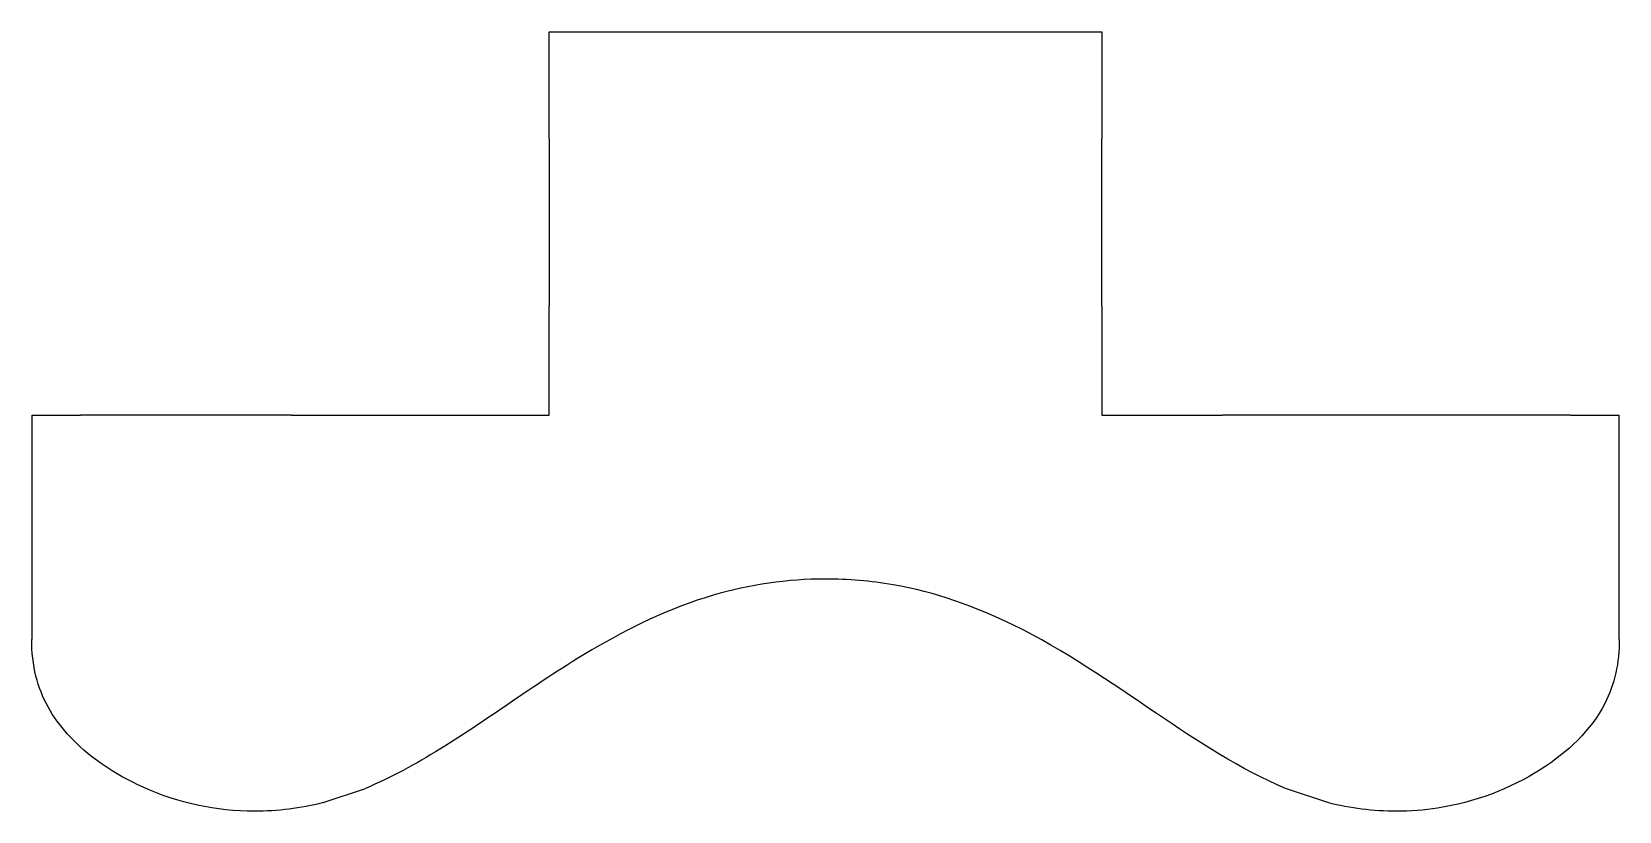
# Model space of a CAD drawing. Header units: millimetres. Extents: x -33 to 138, y -68 to 16.
import ezdxf

# ---------------------------------------------------------------- set-up
doc = ezdxf.new("R2010")
doc.units = ezdxf.units.MM
doc.layers.get('0').update_dxf_attribs({"linetype": 'CONTINUOUS'})

msp = doc.modelspace()

# ---------------------------------------------------------------- linework, layer by layer
for p, q in [((22.75, 15.53), (82.25, 15.53)), ((22.75, 4), (22.75, 15.53)), ((82.25, 15.53), (82.25, 4)), ((22.75, 4), (22.75, -14)), ((82.25, -14), (82.25, 4)), ((22.75, -25.75), (22.75, -14)), ((82.25, -14), (82.25, -25.75)), ((-32.99, -25.75), (-27.75, -25.75)), ((-32.99, -25.75), (-32.99, -49.91)), ((-5, -25.75), (-27.75, -25.75)), ((-5, -25.75), (22.75, -25.75)), ((82.25, -25.75), (95.25, -25.75)), ((132.75, -25.75), (95.25, -25.75)), ((132.75, -25.75), (137.99, -25.75)), ((137.99, -49.91), (137.99, -25.75)), ((-1.61, -67.47), (2.94, -65.93)), ((106.61, -67.47), (102.06, -65.93))]:
    msp.add_line(p, q)
for points, knots in [([(52.5, -43.39), (48.43, -43.39), (44.32, -43.99), (40.41, -45.14), (35.76, -46.5), (31.4, -48.62), (27.33, -51.03), (21.61, -54.41), (16.39, -58.36), (10.98, -61.7), (8.36, -63.32), (5.7, -64.79), (2.94, -65.93)], [0, 0, 0, 0, 1.167082, 1.167082, 1.167082, 2.55458, 2.55458, 2.55458, 4.503525, 4.503525, 4.503525, 5.445317, 5.445317, 5.445317, 5.445317]), ([(102.06, -65.93), (97.21, -63.93), (92.67, -60.92), (88.11, -57.83), (83.22, -54.52), (78.25, -51.06), (72.75, -48.36), (68.68, -46.35), (64.31, -44.8), (59.77, -44.01), (57.37, -43.6), (54.93, -43.39), (52.5, -43.39)], [1.305039, 1.305039, 1.305039, 1.305039, 2.961861, 2.961861, 2.961861, 4.739387, 4.739387, 4.739387, 6.055511, 6.055511, 6.055511, 6.75146, 6.75146, 6.75146, 6.75146]), ([(-9, -68.39), (-13.12, -68.39), (-17.22, -67.51), (-20.97, -65.82), (-24.06, -64.42), (-26.95, -62.5), (-29.13, -60.08), (-30.77, -58.27), (-31.96, -56.17), (-32.53, -53.86), (-32.85, -52.6), (-32.99, -51.26), (-32.99, -49.91)], [0, 0, 0, 0, 1.317358, 1.317358, 1.317358, 2.402652, 2.402652, 2.402652, 3.216215, 3.216215, 3.216215, 3.663685, 3.663685, 3.663685, 3.663685]), ([(137.99, -49.91), (137.99, -52.36), (137.51, -54.72), (136.43, -56.81), (134.96, -59.66), (132.44, -62.05), (129.56, -63.88), (126.21, -66.02), (122.37, -67.45), (118.42, -68.06), (116.96, -68.28), (115.48, -68.39), (114, -68.39)], [0, 0, 0, 0, 0.809251, 0.809251, 0.809251, 1.911038, 1.911038, 1.911038, 3.19062, 3.19062, 3.19062, 3.664697, 3.664697, 3.664697, 3.664697])]:
    msp.add_open_spline(points, degree=3, knots=knots)
for points in [[(-1.61, -67.47), (-4.03, -68.09), (-6.51, -68.39), (-9, -68.39)], [(114, -68.39), (111.5, -68.39), (109.03, -68.09), (106.61, -67.47)]]:
    msp.add_open_spline(points, degree=3)

doc.saveas('drawing.dxf')
